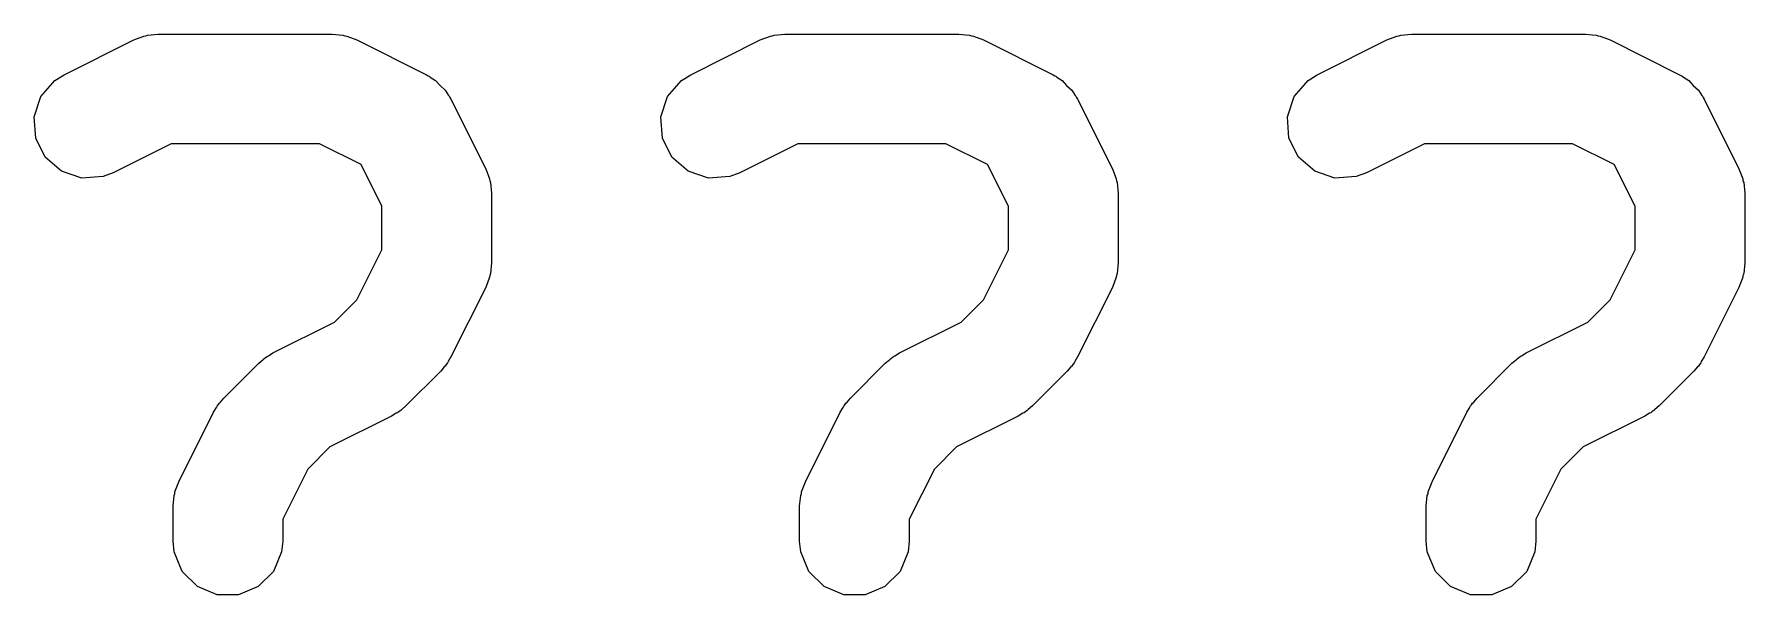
# Model space of a CAD drawing. Extents: x -2.5 to 14, y -2.7 to -1.2.
# Drawn here: x -2.1638 to -2.0717, y -2.2235 to -2.1933 of the extents above; entities that cross this region are included whole.
import ezdxf

# ---------------------------------------------------------------- set-up
doc = ezdxf.new("R2010")
doc.units = 0
doc.header["$MEASUREMENT"] = 0
doc.layers.add('BLACK', color=7, linetype='CONTINUOUS')

msp = doc.modelspace()

# ---------------------------------------------------------------- linework, layer by layer
at = {"layer": 'BLACK', "linetype": 'CONTINUOUS'}
for p, q in [((-2.158431, -2.193585), (-2.15789, -2.193378)), ((-2.15789, -2.193378), (-2.157784, -2.193371)), ((-2.157784, -2.193371), (-2.157686, -2.19333)), ((-2.157686, -2.19333), (-2.15711, -2.193274)), ((-2.15711, -2.193274), (-2.147736, -2.193274)), ((-2.147736, -2.193274), (-2.14716, -2.19333)), ((-2.14716, -2.19333), (-2.147062, -2.193371)), ((-2.147062, -2.193371), (-2.146957, -2.193378)), ((-2.146957, -2.193378), (-2.146416, -2.193585)), ((-2.124685, -2.193585), (-2.124144, -2.193378)), ((-2.124144, -2.193378), (-2.124039, -2.193371)), ((-2.124039, -2.193371), (-2.123941, -2.19333)), ((-2.123941, -2.19333), (-2.123364, -2.193274)), ((-2.123364, -2.193274), (-2.113991, -2.193274)), ((-2.113991, -2.193274), (-2.113415, -2.19333)), ((-2.113415, -2.19333), (-2.113317, -2.193371)), ((-2.113317, -2.193371), (-2.113211, -2.193378)), ((-2.113211, -2.193378), (-2.11267, -2.193585)), ((-2.090939, -2.193585), (-2.090399, -2.193378)), ((-2.090399, -2.193378), (-2.090293, -2.193371)), ((-2.090293, -2.193371), (-2.090195, -2.19333)), ((-2.090195, -2.19333), (-2.089619, -2.193274)), ((-2.089619, -2.193274), (-2.080245, -2.193274)), ((-2.080245, -2.193274), (-2.079669, -2.19333)), ((-2.079669, -2.19333), (-2.079571, -2.193371)), ((-2.079571, -2.193371), (-2.079465, -2.193378)), ((-2.079465, -2.193378), (-2.078924, -2.193585)), ((-2.16218, -2.19546), (-2.158431, -2.193585)), ((-2.146416, -2.193585), (-2.142666, -2.19546)), ((-2.128435, -2.19546), (-2.124685, -2.193585)), ((-2.11267, -2.193585), (-2.108921, -2.19546)), ((-2.094689, -2.19546), (-2.090939, -2.193585)), ((-2.078924, -2.193585), (-2.075175, -2.19546)), ((-2.163425, -2.196639), (-2.16267, -2.195768)), ((-2.16267, -2.195768), (-2.16218, -2.19546)), ((-2.142666, -2.19546), (-2.14257, -2.195521)), ((-2.14257, -2.195521), (-2.142525, -2.195536)), ((-2.142525, -2.195536), (-2.142468, -2.195585)), ((-2.142468, -2.195585), (-2.142177, -2.195768)), ((-2.142177, -2.195768), (-2.141934, -2.196048)), ((-2.141934, -2.196048), (-2.141654, -2.196291)), ((-2.129679, -2.196639), (-2.128924, -2.195768)), ((-2.128924, -2.195768), (-2.128435, -2.19546)), ((-2.108921, -2.19546), (-2.108824, -2.195521)), ((-2.108824, -2.195521), (-2.108779, -2.195536)), ((-2.108779, -2.195536), (-2.108722, -2.195585)), ((-2.108722, -2.195585), (-2.108431, -2.195768)), ((-2.108431, -2.195768), (-2.108188, -2.196048)), ((-2.108188, -2.196048), (-2.107908, -2.196291)), ((-2.095933, -2.196639), (-2.095179, -2.195768)), ((-2.095179, -2.195768), (-2.094689, -2.19546)), ((-2.075175, -2.19546), (-2.075078, -2.195521)), ((-2.075078, -2.195521), (-2.075033, -2.195536)), ((-2.075033, -2.195536), (-2.074976, -2.195585)), ((-2.074976, -2.195585), (-2.074685, -2.195768)), ((-2.074685, -2.195768), (-2.074442, -2.196048)), ((-2.074442, -2.196048), (-2.074163, -2.196291)), ((-2.163789, -2.197732), (-2.163425, -2.196639)), ((-2.141654, -2.196291), (-2.141471, -2.196582)), ((-2.141471, -2.196582), (-2.141422, -2.196639)), ((-2.141422, -2.196639), (-2.141407, -2.196684)), ((-2.141407, -2.196684), (-2.141346, -2.196781)), ((-2.141346, -2.196781), (-2.139471, -2.20053)), ((-2.130044, -2.197732), (-2.129679, -2.196639)), ((-2.107908, -2.196291), (-2.107725, -2.196582)), ((-2.107725, -2.196582), (-2.107676, -2.196639)), ((-2.107676, -2.196639), (-2.107661, -2.196684)), ((-2.107661, -2.196684), (-2.1076, -2.196781)), ((-2.1076, -2.196781), (-2.105725, -2.20053)), ((-2.096298, -2.197732), (-2.095933, -2.196639)), ((-2.074163, -2.196291), (-2.073979, -2.196582)), ((-2.073979, -2.196582), (-2.07393, -2.196639)), ((-2.07393, -2.196639), (-2.073915, -2.196684)), ((-2.073915, -2.196684), (-2.073854, -2.196781)), ((-2.073854, -2.196781), (-2.07198, -2.20053)), ((-2.163708, -2.198881), (-2.163789, -2.197732)), ((-2.129962, -2.198881), (-2.130044, -2.197732)), ((-2.096216, -2.198881), (-2.096298, -2.197732)), ((-2.163192, -2.199911), (-2.163708, -2.198881)), ((-2.129447, -2.199911), (-2.129962, -2.198881)), ((-2.095701, -2.199911), (-2.096216, -2.198881)), ((-2.156413, -2.199179), (-2.159539, -2.200742)), ((-2.148434, -2.199179), (-2.156413, -2.199179)), ((-2.146188, -2.200302), (-2.148434, -2.199179)), ((-2.122667, -2.199179), (-2.125794, -2.200742)), ((-2.114688, -2.199179), (-2.122667, -2.199179)), ((-2.112442, -2.200302), (-2.114688, -2.199179)), ((-2.088922, -2.199179), (-2.092048, -2.200742)), ((-2.080942, -2.199179), (-2.088922, -2.199179)), ((-2.078696, -2.200302), (-2.080942, -2.199179)), ((-2.162322, -2.200666), (-2.163192, -2.199911)), ((-2.161229, -2.201031), (-2.162322, -2.200666)), ((-2.159539, -2.200742), (-2.16008, -2.200949)), ((-2.145065, -2.202548), (-2.146188, -2.200302)), ((-2.139471, -2.20053), (-2.139264, -2.201071)), ((-2.128576, -2.200666), (-2.129447, -2.199911)), ((-2.127483, -2.201031), (-2.128576, -2.200666)), ((-2.125794, -2.200742), (-2.126334, -2.200949)), ((-2.111319, -2.202548), (-2.112442, -2.200302)), ((-2.105725, -2.20053), (-2.105518, -2.201071)), ((-2.094831, -2.200666), (-2.095701, -2.199911)), ((-2.093738, -2.201031), (-2.094831, -2.200666)), ((-2.092048, -2.200742), (-2.092588, -2.200949)), ((-2.077573, -2.202548), (-2.078696, -2.200302)), ((-2.07198, -2.20053), (-2.071773, -2.201071)), ((-2.16008, -2.200949), (-2.161229, -2.201031)), ((-2.139264, -2.201071), (-2.139257, -2.201176)), ((-2.139257, -2.201176), (-2.139216, -2.201274)), ((-2.139216, -2.201274), (-2.139159, -2.201851)), ((-2.126334, -2.200949), (-2.127483, -2.201031)), ((-2.105518, -2.201071), (-2.105511, -2.201176)), ((-2.105511, -2.201176), (-2.10547, -2.201274)), ((-2.10547, -2.201274), (-2.105414, -2.201851)), ((-2.092588, -2.200949), (-2.093738, -2.201031)), ((-2.071773, -2.201071), (-2.071765, -2.201176)), ((-2.071765, -2.201176), (-2.071725, -2.201274)), ((-2.071725, -2.201274), (-2.071668, -2.201851)), ((-2.145065, -2.204903), (-2.145065, -2.202548)), ((-2.139159, -2.201851), (-2.139159, -2.2056)), ((-2.111319, -2.204903), (-2.111319, -2.202548)), ((-2.105414, -2.201851), (-2.105414, -2.2056)), ((-2.077573, -2.204903), (-2.077573, -2.202548)), ((-2.071668, -2.201851), (-2.071668, -2.2056)), ((-2.146414, -2.207601), (-2.145065, -2.204903)), ((-2.112668, -2.207601), (-2.111319, -2.204903)), ((-2.078922, -2.207601), (-2.077573, -2.204903)), ((-2.139257, -2.206274), (-2.139264, -2.20638)), ((-2.139216, -2.206176), (-2.139257, -2.206274)), ((-2.139159, -2.2056), (-2.139216, -2.206176)), ((-2.105511, -2.206274), (-2.105518, -2.20638)), ((-2.10547, -2.206176), (-2.105511, -2.206274)), ((-2.105414, -2.2056), (-2.10547, -2.206176)), ((-2.071765, -2.206274), (-2.071773, -2.20638)), ((-2.071725, -2.206176), (-2.071765, -2.206274)), ((-2.071668, -2.2056), (-2.071725, -2.206176)), ((-2.139471, -2.206921), (-2.141346, -2.21067)), ((-2.139264, -2.20638), (-2.139471, -2.206921)), ((-2.105725, -2.206921), (-2.1076, -2.21067)), ((-2.105518, -2.20638), (-2.105725, -2.206921)), ((-2.07198, -2.206921), (-2.073854, -2.21067)), ((-2.071773, -2.20638), (-2.07198, -2.206921)), ((-2.147611, -2.208798), (-2.146414, -2.207601)), ((-2.113865, -2.208798), (-2.112668, -2.207601)), ((-2.080119, -2.208798), (-2.078922, -2.207601)), ((-2.150932, -2.210458), (-2.147611, -2.208798)), ((-2.117186, -2.210458), (-2.113865, -2.208798)), ((-2.08344, -2.210458), (-2.080119, -2.208798)), ((-2.151699, -2.211011), (-2.151473, -2.210825)), ((-2.151473, -2.210825), (-2.151422, -2.210766)), ((-2.151422, -2.210766), (-2.151333, -2.21071)), ((-2.151333, -2.21071), (-2.151252, -2.210644)), ((-2.151252, -2.210644), (-2.15118, -2.210614)), ((-2.15118, -2.210614), (-2.150932, -2.210458)), ((-2.141346, -2.21067), (-2.141502, -2.210918)), ((-2.117953, -2.211011), (-2.117727, -2.210825)), ((-2.117727, -2.210825), (-2.117676, -2.210766)), ((-2.117676, -2.210766), (-2.117587, -2.21071)), ((-2.117587, -2.21071), (-2.117506, -2.210644)), ((-2.117506, -2.210644), (-2.117434, -2.210614)), ((-2.117434, -2.210614), (-2.117186, -2.210458)), ((-2.1076, -2.21067), (-2.107756, -2.210918)), ((-2.084208, -2.211011), (-2.083981, -2.210825)), ((-2.083981, -2.210825), (-2.08393, -2.210766)), ((-2.08393, -2.210766), (-2.083841, -2.21071)), ((-2.083841, -2.21071), (-2.08376, -2.210644)), ((-2.08376, -2.210644), (-2.083688, -2.210614)), ((-2.083688, -2.210614), (-2.08344, -2.210458)), ((-2.073854, -2.21067), (-2.07401, -2.210918)), ((-2.153574, -2.212886), (-2.151699, -2.211011)), ((-2.141899, -2.211438), (-2.143774, -2.213312)), ((-2.141713, -2.211211), (-2.141899, -2.211438)), ((-2.141654, -2.21116), (-2.141713, -2.211211)), ((-2.141598, -2.211071), (-2.141654, -2.21116)), ((-2.141532, -2.21099), (-2.141598, -2.211071)), ((-2.141502, -2.210918), (-2.141532, -2.21099)), ((-2.119828, -2.212886), (-2.117953, -2.211011)), ((-2.108153, -2.211438), (-2.110028, -2.213312)), ((-2.107967, -2.211211), (-2.108153, -2.211438)), ((-2.107908, -2.21116), (-2.107967, -2.211211)), ((-2.107852, -2.211071), (-2.107908, -2.21116)), ((-2.107786, -2.21099), (-2.107852, -2.211071)), ((-2.107756, -2.210918), (-2.107786, -2.21099)), ((-2.086082, -2.212886), (-2.084208, -2.211011)), ((-2.074407, -2.211438), (-2.076282, -2.213312)), ((-2.074222, -2.211211), (-2.074407, -2.211438)), ((-2.074163, -2.21116), (-2.074222, -2.211211)), ((-2.074107, -2.211071), (-2.074163, -2.21116)), ((-2.07404, -2.21099), (-2.074107, -2.211071)), ((-2.07401, -2.210918), (-2.07404, -2.21099)), ((-2.156002, -2.217403), (-2.154127, -2.213653)), ((-2.154127, -2.213653), (-2.153971, -2.213405)), ((-2.153971, -2.213405), (-2.153941, -2.213333)), ((-2.153941, -2.213333), (-2.153875, -2.213252)), ((-2.153875, -2.213252), (-2.153819, -2.213164)), ((-2.153819, -2.213164), (-2.15376, -2.213112)), ((-2.15376, -2.213112), (-2.153574, -2.212886)), ((-2.144221, -2.213679), (-2.144293, -2.213709)), ((-2.14414, -2.213613), (-2.144221, -2.213679)), ((-2.144051, -2.213557), (-2.14414, -2.213613)), ((-2.144, -2.213498), (-2.144051, -2.213557)), ((-2.143774, -2.213312), (-2.144, -2.213498)), ((-2.122256, -2.217403), (-2.120381, -2.213653)), ((-2.120381, -2.213653), (-2.120225, -2.213405)), ((-2.120225, -2.213405), (-2.120195, -2.213333)), ((-2.120195, -2.213333), (-2.120129, -2.213252)), ((-2.120129, -2.213252), (-2.120073, -2.213164)), ((-2.120073, -2.213164), (-2.120014, -2.213112)), ((-2.120014, -2.213112), (-2.119828, -2.212886)), ((-2.110475, -2.213679), (-2.110547, -2.213709)), ((-2.110394, -2.213613), (-2.110475, -2.213679)), ((-2.110306, -2.213557), (-2.110394, -2.213613)), ((-2.110254, -2.213498), (-2.110306, -2.213557)), ((-2.110028, -2.213312), (-2.110254, -2.213498)), ((-2.08851, -2.217403), (-2.086635, -2.213653)), ((-2.086635, -2.213653), (-2.086479, -2.213405)), ((-2.086479, -2.213405), (-2.08645, -2.213333)), ((-2.08645, -2.213333), (-2.086383, -2.213252)), ((-2.086383, -2.213252), (-2.086327, -2.213164)), ((-2.086327, -2.213164), (-2.086268, -2.213112)), ((-2.086268, -2.213112), (-2.086082, -2.212886)), ((-2.07673, -2.213679), (-2.076802, -2.213709)), ((-2.076649, -2.213613), (-2.07673, -2.213679)), ((-2.07656, -2.213557), (-2.076649, -2.213613)), ((-2.076509, -2.213498), (-2.07656, -2.213557)), ((-2.076282, -2.213312), (-2.076509, -2.213498)), ((-2.144541, -2.213865), (-2.147862, -2.215526)), ((-2.144293, -2.213709), (-2.144541, -2.213865)), ((-2.110795, -2.213865), (-2.114116, -2.215526)), ((-2.110547, -2.213709), (-2.110795, -2.213865)), ((-2.07705, -2.213865), (-2.080371, -2.215526)), ((-2.076802, -2.213709), (-2.07705, -2.213865)), ((-2.147862, -2.215526), (-2.149059, -2.216723)), ((-2.114116, -2.215526), (-2.115313, -2.216723)), ((-2.080371, -2.215526), (-2.081568, -2.216723)), ((-2.149059, -2.216723), (-2.150408, -2.21942)), ((-2.115313, -2.216723), (-2.116662, -2.21942)), ((-2.081568, -2.216723), (-2.082916, -2.21942)), ((-2.156314, -2.218723), (-2.156257, -2.218147)), ((-2.156257, -2.218147), (-2.156216, -2.218049)), ((-2.156216, -2.218049), (-2.156209, -2.217944)), ((-2.156209, -2.217944), (-2.156002, -2.217403)), ((-2.122568, -2.218723), (-2.122511, -2.218147)), ((-2.122511, -2.218147), (-2.12247, -2.218049)), ((-2.12247, -2.218049), (-2.122463, -2.217944)), ((-2.122463, -2.217944), (-2.122256, -2.217403)), ((-2.088822, -2.218723), (-2.088765, -2.218147)), ((-2.088765, -2.218147), (-2.088725, -2.218049)), ((-2.088725, -2.218049), (-2.088717, -2.217944)), ((-2.088717, -2.217944), (-2.08851, -2.217403)), ((-2.156314, -2.220598), (-2.156314, -2.218723)), ((-2.122568, -2.220598), (-2.122568, -2.218723)), ((-2.088822, -2.220598), (-2.088822, -2.218723)), ((-2.150408, -2.21942), (-2.150408, -2.220598)), ((-2.116662, -2.21942), (-2.116662, -2.220598)), ((-2.082916, -2.21942), (-2.082916, -2.220598)), ((-2.156257, -2.221174), (-2.156314, -2.220598)), ((-2.150408, -2.220598), (-2.150465, -2.221174)), ((-2.122511, -2.221174), (-2.122568, -2.220598)), ((-2.116662, -2.220598), (-2.116719, -2.221174)), ((-2.088765, -2.221174), (-2.088822, -2.220598)), ((-2.082916, -2.220598), (-2.082973, -2.221174)), ((-2.155816, -2.222239), (-2.156257, -2.221174)), ((-2.150465, -2.221174), (-2.150906, -2.222239)), ((-2.12207, -2.222239), (-2.122511, -2.221174)), ((-2.116719, -2.221174), (-2.11716, -2.222239)), ((-2.088324, -2.222239), (-2.088765, -2.221174)), ((-2.082973, -2.221174), (-2.083414, -2.222239)), ((-2.155001, -2.223053), (-2.155816, -2.222239)), ((-2.150906, -2.222239), (-2.15172, -2.223053)), ((-2.121255, -2.223053), (-2.12207, -2.222239)), ((-2.11716, -2.222239), (-2.117974, -2.223053)), ((-2.08751, -2.223053), (-2.088324, -2.222239)), ((-2.083414, -2.222239), (-2.084229, -2.223053)), ((-2.153937, -2.223494), (-2.155001, -2.223053)), ((-2.152785, -2.223494), (-2.153937, -2.223494)), ((-2.15172, -2.223053), (-2.152785, -2.223494)), ((-2.120191, -2.223494), (-2.121255, -2.223053)), ((-2.119039, -2.223494), (-2.120191, -2.223494)), ((-2.117974, -2.223053), (-2.119039, -2.223494)), ((-2.086445, -2.223494), (-2.08751, -2.223053)), ((-2.085293, -2.223494), (-2.086445, -2.223494)), ((-2.084229, -2.223053), (-2.085293, -2.223494))]:
    msp.add_line(p, q, dxfattribs=at)

doc.saveas('drawing.dxf')
